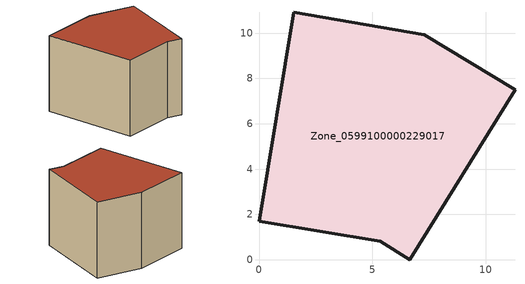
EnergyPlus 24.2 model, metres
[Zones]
Zone_0599100000229017
 floor ground (C_G): 6.65,0 5.36,0.81 0,1.7 1.53,10.91 7.29,9.93 11.29,7.49 z0
 wall outside (C_F): 5.36,0.81 6.65,0 11.29,7.49 7.29,9.93 1.53,10.91 0,1.7 5.36,0.81 z0:7.48
 roof outside (C_R): 11.29,7.49 7.29,9.93 1.53,10.91 0,1.7 5.36,0.81 6.65,0 z7.48
[BUILDING]
Pand.0599100000229017: North Axis=0; Terrain=City; Loads Convergence Tolerance Value=0.04; Temperature Convergence Tolerance Value=0.4; Solar Distribution=FullExterior; Maximum Number of Warmup Days=25; Minimum Number of Warmup Days=1
[Site:Location]
Rotterdam.The.Hague.AP_ZH_NLD Design_Conditions: Latitude=51.96; Longitude=4.45; Time Zone=1; Elevation=-4.5
[SITE:GROUNDTEMPERATURE:BUILDINGSURFACE]
18, 18, 18, 18, 18, 18, 18, 18, 18, 18, 18, 18
[MATERIAL] Thermal Absorptance=0.9; Solar Absorptance=0.7; Visible Absorptance=0.7
Name | Roughness | Thickness | Conductivity | Density | Specific Heat
G.TC.1975-1991 | MediumSmooth | 0.15 | 0.288461 | 540 | 1210
F.TC.1975-1991 | Rough | 0.3 | 0.230769 | 1920 | 840
R.TC.1975-1991 | MediumRough | 0.2 | 0.153846 | 1500 | 1000
[CONSTRUCTION]
C_G: G.TC.1975-1991
C_F: F.TC.1975-1991
C_R: R.TC.1975-1991
[ZONE]
Zone_0599100000229017: Type=1; Multiplier=1; Ceiling Height=Autocalculate; Volume=Autocalculate; Floor Area=autocalculate; Part of Total Floor Area=Yes
[ZONEINFILTRATION:DESIGNFLOWRATE]
Infil_Zone_0599100000229017: Zone or ZoneList or Space or SpaceList=Zone_0599100000229017; Schedule=AlwaysOn; Design Flow Rate Calculation Method=Flow/Area; Flow Rate per Floor Area=0.003; Constant Term Coefficient=1; Temperature Term Coefficient=0; Velocity Term Coefficient=0; Velocity Squared Term Coefficient=0
[HVACTEMPLATE:ZONE:IDEALLOADSAIRSYSTEM]
Zone_0599100000229017: Maximum Heating Supply Air Temperature=50; Minimum Cooling Supply Air Temperature=13; Maximum Heating Supply Air Humidity Ratio=0.0156; Minimum Cooling Supply Air Humidity Ratio=0.0077; Heating Limit=NoLimit; Cooling Limit=NoLimit; Dehumidification Control Type=ConstantSensibleHeatRatio; Cooling Sensible Heat Ratio=0.7; Dehumidification Setpoint=60; Humidification Control Type=None; Humidification Setpoint=30; Outdoor Air Method=None; Outdoor Air Flow Rate per Person=0.00944; Outdoor Air Flow Rate per Zone Floor Area=0; Outdoor Air Flow Rate per Zone=0; Demand Controlled Ventilation Type=None; Outdoor Air Economizer Type=NoEconomizer; Heat Recovery Type=None; Sensible Heat Recovery Effectiveness=0.7; Latent Heat Recovery Effectiveness=0.65
[ZONECONTROL:THERMOSTAT]
ThermostatControl_Zone_0599100000229017: Zone or ZoneList=Zone_0599100000229017; Control Type Schedule=DualSetpointControlType; Control 1=Thermostat_Zone_0599100000229017; Temperature Difference Between Cutout And Setpoint=0
[THERMOSTATSETPOINT:DUALSETPOINT]
Thermostat_Zone_0599100000229017: Heating Setpoint Temperature Schedule=HeatingSetpoint_Zone_0599100000229017; Cooling Setpoint Temperature Schedule=CoolingSetpoint_Zone_0599100000229017
[SCHEDULE:COMPACT]
HeatingSetpoint_Zone_0599100000229017: Through: 12/31, For: AllDays, Until: 24:00, 21
CoolingSetpoint_Zone_0599100000229017: Through: 12/31, For: AllDays, Until: 24:00, 24
DualSetpointControlType: Through: 12/31, For: AllDays, Until: 24:00, 4
AlwaysOn: Through: 12/31, For: AllDays, Until: 24:00, 1
